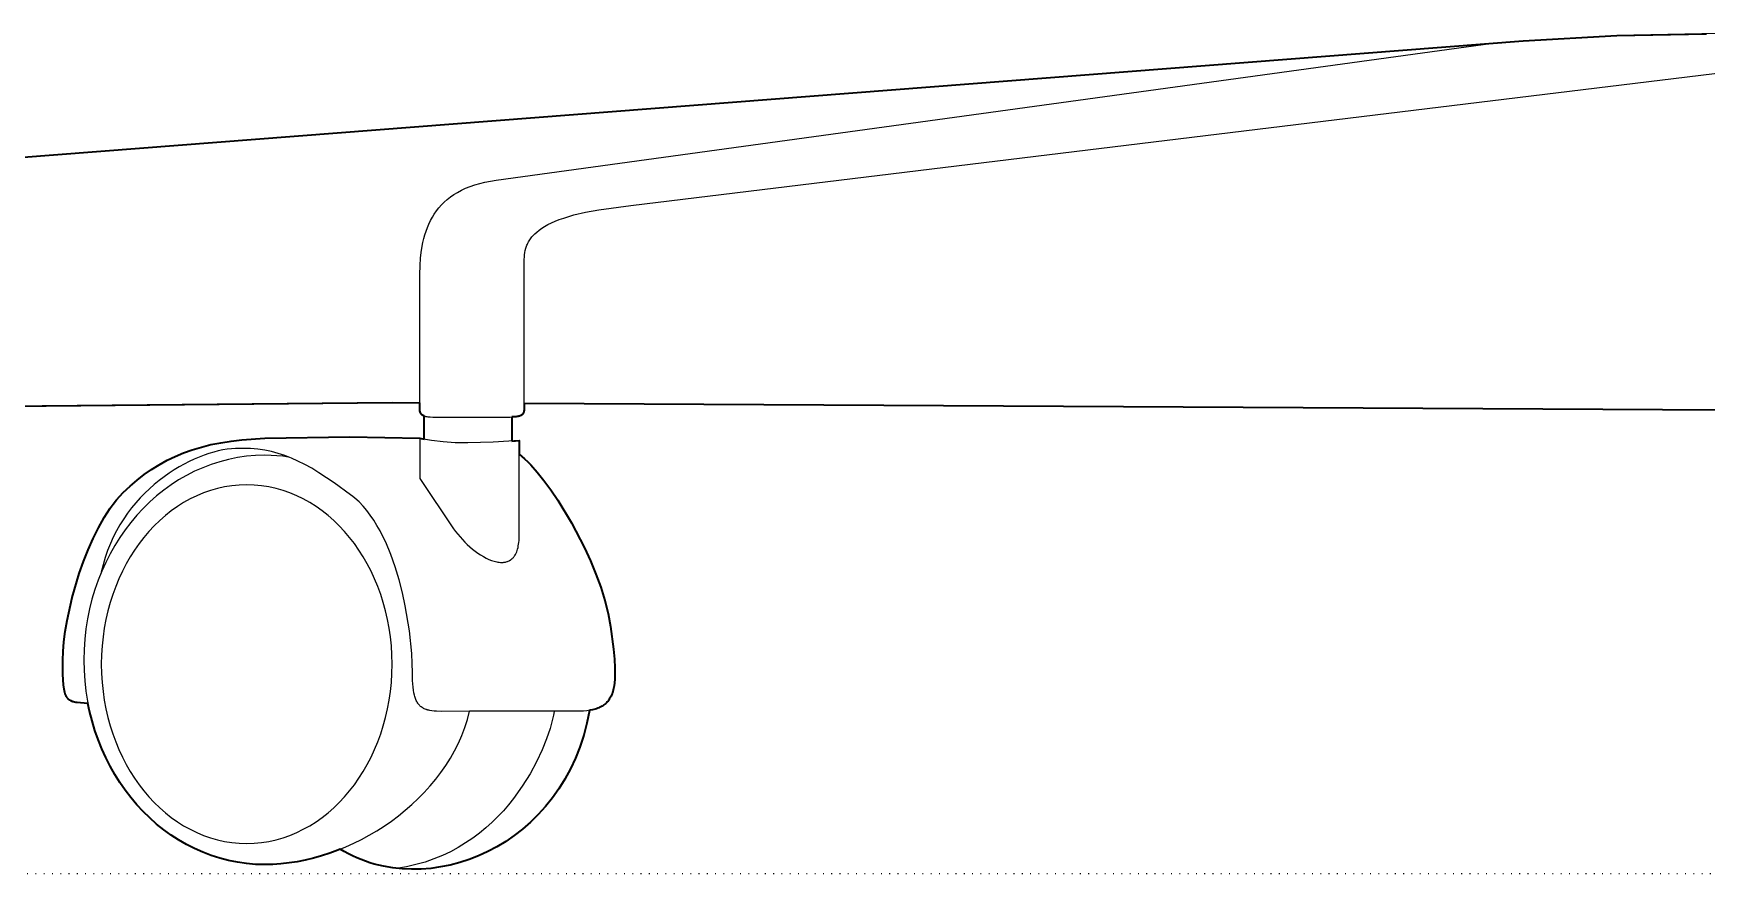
# Model space of a CAD drawing. Header units: millimetres. Extents: x 0 to 1824, y -1116 to 893.
# Drawn here: x 166.9 to 388.9, y 0 to 111.5 of the extents above; entities that cross this region are included whole.
import ezdxf

# ---------------------------------------------------------------- set-up
doc = ezdxf.new("R2010")
doc.units = ezdxf.units.MM
doc.linetypes.add('Dots', pattern=[1, 0, -1])
doc.layers.add('Blocks', color=7, linetype='Continuous')
for name, color, linetype, lineweight, true_color in [('Blocks$Inner', 7, 'Continuous', 25, 0x007f00), ('Blocks$Outline', 7, 'Continuous', 35, 0xff3f3f), ('Groud', 7, 'Dots', 25, 0x243775)]:
    doc.layers.add(name, color=color, linetype=linetype, lineweight=lineweight, true_color=true_color)

# ---------------------------------------------------------------- blocks, each defined once
blk = doc.blocks.new('Oxford Low Office Chair Front')
at = {"layer": 'Blocks$Inner'}
for p, q in [((218.79, 57.65), (218.79, 60.73)), ((230.43, 57.4), (230.43, 60.59)), ((174.16, 22.58), (173.16, 22.65))]:
    blk.add_line(p, q, dxfattribs=at)
for points in [[(390.58, 111.49), (377.05, 111.21), (364.6, 110.53), (112.54, 90.95)], [(108.84, 61.46), (214.52, 62.46), (218.21, 62.44), (218.19, 61.69), (218.19, 61.6), (218.2, 61.52), (218.21, 61.45), (218.22, 61.37), (218.22, 61.35), (218.22, 61.33), (218.22, 61.33), (218.22, 61.33), (218.22, 61.33), (218.22, 61.33), (218.22, 61.33), (218.22, 61.33), (218.23, 61.33), (218.23, 61.33), (218.23, 61.32), (218.23, 61.32), (218.23, 61.32), (218.23, 61.32), (218.23, 61.32), (218.23, 61.32), (218.23, 61.32), (218.23, 61.32), (218.23, 61.31), (218.23, 61.31), (218.23, 61.31), (218.23, 61.31), (218.23, 61.31), (218.23, 61.31), (218.23, 61.31), (218.23, 61.31), (218.23, 61.31), (218.23, 61.3), (218.23, 61.3), (218.23, 61.3), (218.23, 61.3), (218.23, 61.3), (218.23, 61.3), (218.23, 61.3), (218.24, 61.28), (218.24, 61.28), (218.24, 61.28), (218.24, 61.28), (218.24, 61.28), (218.24, 61.27), (218.24, 61.27), (218.24, 61.27), (218.24, 61.27), (218.24, 61.27), (218.24, 61.27), (218.24, 61.27), (218.24, 61.27), (218.24, 61.27), (218.24, 61.27), (218.24, 61.26), (218.24, 61.26), (218.24, 61.26), (218.24, 61.26), (218.24, 61.26), (218.24, 61.26), (218.24, 61.26), (218.24, 61.26), (218.24, 61.26), (218.24, 61.25), (218.24, 61.25), (218.24, 61.25), (218.24, 61.25), (218.24, 61.25), (218.24, 61.25), (218.25, 61.25), (218.25, 61.25), (218.25, 61.25), (218.25, 61.23), (218.25, 61.23), (218.25, 61.23), (218.25, 61.23), (218.25, 61.22), (218.25, 61.22), (218.25, 61.22), (218.25, 61.22), (218.25, 61.22), (218.25, 61.22), (218.25, 61.22), (218.25, 61.22), (218.26, 61.22), (218.26, 61.22), (218.26, 61.21), (218.26, 61.21), (218.26, 61.21), (218.26, 61.21), (218.26, 61.21), (218.26, 61.21), (218.26, 61.21), (218.26, 61.21), (218.26, 61.21), (218.26, 61.2), (218.26, 61.2), (218.26, 61.2), (218.26, 61.2), (218.26, 61.2), (218.26, 61.2), (218.26, 61.2), (218.26, 61.2), (218.26, 61.2), (218.26, 61.2), (218.26, 61.19), (218.26, 61.19), (218.26, 61.19), (218.26, 61.19), (218.26, 61.19), (218.26, 61.19), (218.27, 61.19), (218.27, 61.19), (218.27, 61.19), (218.27, 61.19), (218.27, 61.18), (218.27, 61.18), (218.27, 61.18), (218.27, 61.18), (218.27, 61.18), (218.27, 61.18), (218.27, 61.18), (218.27, 61.18), (218.27, 61.18), (218.27, 61.18), (218.27, 61.17), (218.27, 61.17), (218.27, 61.17), (218.27, 61.17), (218.27, 61.17), (218.27, 61.17), (218.27, 61.17), (218.27, 61.17), (218.27, 61.17), (218.27, 61.17), (218.28, 61.16), (218.28, 61.16), (218.28, 61.16), (218.28, 61.16), (218.28, 61.16), (218.28, 61.16), (218.28, 61.16), (218.28, 61.16), (218.28, 61.16), (218.28, 61.15), (218.28, 61.15), (218.28, 61.15), (218.28, 61.15), (218.28, 61.15), (218.28, 61.15), (218.28, 61.15), (218.28, 61.15), (218.28, 61.15), (218.28, 61.15), (218.28, 61.15), (218.28, 61.14), (218.28, 61.14), (218.28, 61.14), (218.29, 61.14), (218.29, 61.14), (218.29, 61.14), (218.29, 61.14), (218.29, 61.14), (218.29, 61.14), (218.29, 61.14), (218.29, 61.13), (218.29, 61.13), (218.29, 61.13), (218.29, 61.13), (218.29, 61.13), (218.29, 61.13), (218.29, 61.13), (218.29, 61.13), (218.29, 61.13), (218.29, 61.13), (218.29, 61.12), (218.29, 61.12), (218.29, 61.12), (218.29, 61.12), (218.3, 61.12), (218.3, 61.12), (218.3, 61.12), (218.3, 61.12), (218.3, 61.12), (218.3, 61.12), (218.3, 61.11), (218.3, 61.11), (218.3, 61.11), (218.3, 61.11), (218.3, 61.11), (218.3, 61.11), (218.3, 61.11), (218.3, 61.1), (218.3, 61.1), (218.3, 61.1), (218.3, 61.1), (218.31, 61.1), (218.31, 61.1), (218.32, 61.07), (218.33, 61.05), (218.33, 61.05), (218.33, 61.05), (218.33, 61.05), (218.33, 61.05), (218.33, 61.05), (218.34, 61.05), (218.34, 61.05), (218.34, 61.05), (218.34, 61.05), (218.34, 61.05), (218.34, 61.04), (218.34, 61.04), (218.34, 61.04), (218.34, 61.04), (218.34, 61.04), (218.34, 61.04), (218.36, 61.01), (218.38, 60.98), (218.41, 60.96), (218.43, 60.93), (218.43, 60.93), (218.44, 60.93), (218.44, 60.93), (218.44, 60.93), (218.44, 60.93), (218.44, 60.93), (218.44, 60.93), (218.44, 60.92), (218.44, 60.92), (218.44, 60.92), (218.44, 60.92), (218.44, 60.92), (218.44, 60.92), (218.45, 60.92), (218.45, 60.92), (218.45, 60.92), (218.45, 60.92), (218.45, 60.92), (218.45, 60.92), (218.45, 60.92), (218.45, 60.91), (218.45, 60.91), (218.45, 60.91), (218.45, 60.91), (218.46, 60.91), (218.46, 60.91), (218.46, 60.91), (218.46, 60.91), (218.46, 60.91), (218.46, 60.91), (218.46, 60.91), (218.46, 60.91), (218.46, 60.91), (218.46, 60.9), (218.46, 60.9), (218.46, 60.9), (218.47, 60.9), (218.47, 60.9), (218.47, 60.9), (218.47, 60.9), (218.48, 60.89), (218.49, 60.88), (218.52, 60.86), (218.52, 60.86), (218.52, 60.86), (218.52, 60.86), (218.53, 60.86), (218.53, 60.85), (218.53, 60.85), (218.53, 60.85), (218.53, 60.85), (218.53, 60.85), (218.53, 60.85), (218.53, 60.85), (218.53, 60.85), (218.54, 60.85), (218.54, 60.85), (218.54, 60.85), (218.54, 60.85), (218.56, 60.84), (218.56, 60.83), (218.57, 60.82), (218.57, 60.82), (218.58, 60.82), (218.58, 60.82), (218.58, 60.82), (218.58, 60.82), (218.58, 60.82), (218.58, 60.82), (218.58, 60.82), (218.58, 60.82), (218.58, 60.82), (218.59, 60.82), (218.59, 60.82), (218.59, 60.82), (218.59, 60.82), (218.59, 60.81), (218.59, 60.81), (218.61, 60.8), (218.61, 60.8), (218.61, 60.8), (218.61, 60.8), (218.61, 60.8), (218.62, 60.8), (218.62, 60.8), (218.62, 60.8), (218.62, 60.8), (218.62, 60.8), (218.62, 60.8), (218.62, 60.8), (218.62, 60.8), (218.63, 60.8), (218.63, 60.79), (218.63, 60.79), (218.63, 60.79), (218.67, 60.77), (218.71, 60.75), (218.76, 60.74), (218.8, 60.72), (218.91, 60.69), (218.96, 60.67), (219.02, 60.66), (219.14, 60.64), (219.28, 60.62), (219.58, 60.59), (219.94, 60.58), (230.19, 60.58), (230.55, 60.59), (230.86, 60.61), (230.99, 60.63), (231.12, 60.65), (231.24, 60.67), (231.34, 60.7), (231.37, 60.7), (231.37, 60.7), (231.37, 60.7), (231.37, 60.7), (231.37, 60.7), (231.37, 60.7), (231.38, 60.7), (231.38, 60.71), (231.38, 60.71), (231.38, 60.71), (231.38, 60.71), (231.38, 60.71), (231.39, 60.71), (231.39, 60.71), (231.39, 60.71), (231.39, 60.71), (231.39, 60.71), (231.39, 60.71), (231.39, 60.71), (231.4, 60.71), (231.4, 60.71), (231.4, 60.71), (231.4, 60.71), (231.4, 60.71), (231.4, 60.71), (231.4, 60.71), (231.41, 60.71), (231.41, 60.71), (231.41, 60.72), (231.41, 60.72), (231.41, 60.72), (231.41, 60.72), (231.42, 60.72), (231.42, 60.72), (231.42, 60.72), (231.42, 60.72), (231.42, 60.72), (231.42, 60.72), (231.42, 60.72), (231.43, 60.72), (231.43, 60.72), (231.43, 60.72), (231.43, 60.72), (231.43, 60.72), (231.43, 60.72), (231.43, 60.72), (231.44, 60.72), (231.44, 60.72), (231.44, 60.72), (231.46, 60.73), (231.46, 60.73), (231.46, 60.73), (231.47, 60.73), (231.47, 60.73), (231.47, 60.73), (231.47, 60.74), (231.47, 60.74), (231.47, 60.74), (231.47, 60.74), (231.47, 60.74), (231.48, 60.74), (231.48, 60.74), (231.48, 60.74), (231.48, 60.74), (231.48, 60.74), (231.48, 60.74), (231.53, 60.76), (231.57, 60.78), (231.6, 60.79), (231.64, 60.81), (231.64, 60.81), (231.64, 60.81), (231.64, 60.82), (231.65, 60.82), (231.65, 60.82), (231.65, 60.82), (231.65, 60.82), (231.65, 60.82), (231.65, 60.82), (231.65, 60.82), (231.65, 60.82), (231.65, 60.82), (231.66, 60.82), (231.68, 60.83), (231.68, 60.83), (231.68, 60.84), (231.68, 60.84), (231.68, 60.84), (231.68, 60.84), (231.68, 60.84), (231.68, 60.84), (231.68, 60.84), (231.69, 60.84), (231.69, 60.84), (231.69, 60.84), (231.69, 60.84), (231.69, 60.84), (231.69, 60.84), (231.69, 60.84), (231.69, 60.84), (231.71, 60.86), (231.74, 60.88), (231.75, 60.89), (231.75, 60.89), (231.75, 60.89), (231.76, 60.89), (231.76, 60.89), (231.76, 60.89), (231.76, 60.89), (231.76, 60.89), (231.76, 60.9), (231.76, 60.9), (231.76, 60.9), (231.76, 60.9), (231.77, 60.9), (231.77, 60.9), (231.77, 60.9), (231.77, 60.9), (231.77, 60.9), (231.77, 60.9), (231.77, 60.9), (231.77, 60.9), (231.77, 60.9), (231.77, 60.91), (231.77, 60.91), (231.77, 60.91), (231.78, 60.91), (231.78, 60.91), (231.78, 60.91), (231.78, 60.91), (231.78, 60.91), (231.78, 60.91), (231.78, 60.91), (231.79, 60.92), (231.82, 60.95), (231.84, 60.98), (231.84, 60.98), (231.84, 60.98), (231.84, 60.98), (231.85, 60.98), (231.85, 60.98), (231.85, 60.98), (231.85, 60.98), (231.85, 60.98), (231.85, 60.98), (231.85, 60.98), (231.85, 60.98), (231.85, 60.98), (231.85, 60.99), (231.85, 60.99), (231.85, 60.99), (231.85, 60.99), (231.85, 60.99), (231.86, 60.99), (231.86, 60.99), (231.86, 60.99), (231.86, 60.99), (231.86, 61), (231.88, 61.01), (231.88, 61.03), (231.9, 61.06), (231.92, 61.09), (231.93, 61.1), (231.94, 61.12), (231.95, 61.15), (231.96, 61.18), (231.98, 61.21), (231.99, 61.25), (232, 61.28), (232, 61.28), (232, 61.28), (232, 61.28), (232, 61.28), (232, 61.29), (232, 61.29), (232, 61.29), (232, 61.29), (232, 61.29), (232, 61.29), (232, 61.29), (232, 61.29), (232, 61.29), (232, 61.3), (232, 61.3), (232, 61.3), (232, 61.3), (232, 61.3), (232, 61.3), (232, 61.3), (232, 61.3), (232, 61.3), (232, 61.31), (232, 61.31), (232, 61.31), (232.01, 61.31), (232.01, 61.31), (232.01, 61.31), (232.01, 61.31), (232.01, 61.31), (232.01, 61.31), (232.01, 61.32), (232.01, 61.35), (232.02, 61.39), (232.02, 61.39), (232.02, 61.39), (232.02, 61.39), (232.02, 61.39), (232.02, 61.4), (232.02, 61.4), (232.02, 61.4), (232.02, 61.4), (232.02, 61.4), (232.02, 61.4), (232.02, 61.4), (232.02, 61.4), (232.02, 61.41), (232.02, 61.41), (232.02, 61.41), (232.02, 61.41), (232.02, 61.41), (232.03, 61.41), (232.03, 61.41), (232.03, 61.41), (232.03, 61.41), (232.03, 61.42), (232.03, 61.42), (232.03, 61.42), (232.03, 61.42), (232.03, 61.42), (232.03, 61.42), (232.03, 61.42), (232.03, 61.43), (232.03, 61.43), (232.04, 61.51), (232.04, 61.51), (232.04, 61.51), (232.04, 61.51), (232.04, 61.51), (232.04, 61.51), (232.04, 61.51), (232.04, 61.52), (232.04, 61.52), (232.04, 61.52), (232.04, 61.52), (232.04, 61.52), (232.04, 61.52), (232.04, 61.52), (232.04, 61.53), (232.04, 61.55), (232.04, 61.55), (232.04, 61.55), (232.04, 61.55), (232.04, 61.55), (232.04, 61.55), (232.04, 61.55), (232.04, 61.55), (232.04, 61.56), (232.04, 61.56), (232.04, 61.56), (232.04, 61.56), (232.04, 61.56), (232.04, 61.56), (232.04, 61.56), (232.04, 61.57), (232.04, 61.57), (232.04, 61.59), (232.05, 62.37), (399.01, 61.46)], [(218.21, 62.44), (218.21, 79.56), (218.23, 80.63), (218.3, 81.7), (218.43, 82.75), (218.61, 83.77), (218.73, 84.28), (218.87, 84.77), (219.02, 85.26), (219.2, 85.73), (219.4, 86.2), (219.62, 86.65), (219.86, 87.09), (220.12, 87.52), (220.41, 87.94), (220.73, 88.34), (221.07, 88.73), (221.44, 89.1), (221.84, 89.45), (222.26, 89.79), (222.72, 90.1), (223.21, 90.4), (223.72, 90.68), (224.28, 90.94), (224.86, 91.17), (225.48, 91.39), (226.14, 91.58), (226.83, 91.75), (227.56, 91.89), (228.32, 92.01), (360.58, 110.21)], [(232.05, 62.37), (232.05, 81.23), (232.05, 81.52), (232.07, 81.82), (232.09, 82.11), (232.13, 82.4), (232.19, 82.69), (232.27, 82.98), (232.31, 83.12), (232.36, 83.26), (232.42, 83.4), (232.48, 83.54), (232.54, 83.68), (232.62, 83.82), (232.69, 83.95), (232.78, 84.09), (232.87, 84.23), (232.97, 84.36), (233.07, 84.49), (233.19, 84.63), (233.31, 84.76), (233.44, 84.89), (233.71, 85.14), (234.03, 85.4), (234.38, 85.64), (234.76, 85.88), (235.19, 86.12), (235.65, 86.35), (236.16, 86.57), (236.71, 86.79), (237.31, 87), (238.65, 87.4), (240.2, 87.76), (241.96, 88.1), (246.21, 88.66), (401.99, 107.62)], [(173.16, 22.65), (172.75, 22.69), (172.56, 22.72), (172.39, 22.75), (172.22, 22.79), (172.18, 22.8), (172.14, 22.81), (172.11, 22.83), (172.07, 22.84), (172.03, 22.85), (172.03, 22.86), (172.03, 22.86), (172.03, 22.86), (172.02, 22.86), (172.02, 22.86), (172.02, 22.86), (172.02, 22.86), (172.02, 22.86), (172.01, 22.86), (172.01, 22.86), (172.01, 22.86), (172.01, 22.87), (172, 22.87), (172, 22.87), (172, 22.87), (172, 22.87), (171.93, 22.9), (171.93, 22.9), (171.92, 22.9), (171.92, 22.9), (171.92, 22.9), (171.92, 22.9), (171.92, 22.91), (171.91, 22.91), (171.91, 22.91), (171.91, 22.91), (171.91, 22.91), (171.91, 22.91), (171.9, 22.91), (171.9, 22.91), (171.9, 22.91), (171.9, 22.91), (171.89, 22.92), (171.86, 22.93), (171.83, 22.95), (171.8, 22.97), (171.77, 22.99), (171.76, 22.99), (171.76, 22.99), (171.76, 22.99), (171.76, 22.99), (171.76, 22.99), (171.76, 22.99), (171.75, 23), (171.75, 23), (171.75, 23), (171.75, 23), (171.75, 23), (171.74, 23), (171.74, 23), (171.74, 23), (171.74, 23.01), (171.74, 23.01), (171.73, 23.01), (171.73, 23.01), (171.73, 23.01), (171.73, 23.01), (171.72, 23.02), (171.72, 23.02), (171.72, 23.02), (171.72, 23.02), (171.71, 23.02), (171.71, 23.02), (171.71, 23.03), (171.71, 23.03), (171.71, 23.03), (171.68, 23.05), (171.65, 23.07), (171.62, 23.09), (171.62, 23.1), (171.62, 23.1), (171.62, 23.1), (171.62, 23.1), (171.61, 23.1), (171.61, 23.1), (171.61, 23.1), (171.61, 23.11), (171.61, 23.11), (171.6, 23.11), (171.6, 23.11), (171.6, 23.11), (171.6, 23.11), (171.6, 23.11), (171.6, 23.12), (171.59, 23.12), (171.59, 23.12), (171.59, 23.12), (171.59, 23.12), (171.59, 23.12), (171.59, 23.13), (171.58, 23.13), (171.58, 23.13), (171.58, 23.13), (171.58, 23.13), (171.58, 23.13), (171.58, 23.13), (171.57, 23.14), (171.57, 23.14), (171.57, 23.14), (171.57, 23.14), (171.57, 23.14), (171.56, 23.15), (171.56, 23.15), (171.56, 23.15), (171.56, 23.15), (171.56, 23.16), (171.55, 23.16), (171.55, 23.16), (171.55, 23.16), (171.55, 23.16), (171.55, 23.16), (171.55, 23.17), (171.54, 23.17), (171.54, 23.17), (171.54, 23.17), (171.54, 23.17), (171.54, 23.17), (171.54, 23.17), (171.53, 23.18), (171.53, 23.18), (171.53, 23.18), (171.53, 23.18), (171.53, 23.18), (171.53, 23.18), (171.52, 23.19), (171.52, 23.19), (171.52, 23.19), (171.52, 23.19), (171.52, 23.19), (171.52, 23.19), (171.49, 23.22), (171.47, 23.25), (171.44, 23.28), (171.42, 23.31), (171.4, 23.34), (171.38, 23.37), (171.35, 23.41), (171.33, 23.44), (171.31, 23.48), (171.31, 23.48), (171.31, 23.49), (171.31, 23.49), (171.3, 23.49), (171.3, 23.49), (171.3, 23.5), (171.3, 23.5), (171.3, 23.5), (171.3, 23.5), (171.3, 23.51), (171.3, 23.51), (171.29, 23.51), (171.29, 23.51), (171.25, 23.59), (171.22, 23.67), (171.15, 23.84), (171.09, 24.04), (171.04, 24.25), (171, 24.49), (170.92, 25.04), (170.87, 25.69), (170.84, 26.45), (170.82, 28.34), (170.86, 29.49), (170.96, 30.76), (171.14, 32.13), (171.39, 33.58), (172.08, 36.65), (173.01, 39.83), (173.56, 41.41), (174.17, 42.96), (174.83, 44.46), (175.54, 45.89), (176.29, 47.23), (177.1, 48.47), (177.51, 49.04), (177.94, 49.58), (178.38, 50.09), (178.83, 50.55), (179.75, 51.41), (180.68, 52.21), (181.63, 52.95), (182.61, 53.64), (183.62, 54.26), (184.66, 54.84), (185.73, 55.36), (186.84, 55.82), (188, 56.24), (189.21, 56.6), (190.46, 56.92), (191.78, 57.18), (193.15, 57.4), (194.58, 57.57), (197.65, 57.77), (208.9, 57.95), (218.21, 57.77)], [(200.79, 55.28), (200.02, 55.38), (199.24, 55.45), (198.45, 55.5), (197.65, 55.51), (196.41, 55.48), (195.19, 55.37), (193.99, 55.2), (192.81, 54.96), (191.64, 54.66), (190.5, 54.29), (189.39, 53.86), (188.3, 53.38), (187.23, 52.83), (186.19, 52.23), (185.19, 51.58), (184.21, 50.87), (183.27, 50.12), (182.36, 49.31), (181.49, 48.45), (180.65, 47.56), (179.86, 46.61), (179.1, 45.63), (178.39, 44.6), (177.72, 43.53), (177.09, 42.43), (176.52, 41.29), (175.98, 40.12), (175.5, 38.92), (175.07, 37.69), (174.69, 36.42), (174.37, 35.13), (174.1, 33.82), (173.89, 32.48), (173.74, 31.12), (173.65, 29.74), (173.61, 28.34), (173.65, 26.95), (173.74, 25.57), (173.89, 24.21), (174.1, 22.87), (174.37, 21.56), (174.7, 20.27), (175.07, 19), (175.5, 17.77), (175.98, 16.57), (176.52, 15.4), (177.09, 14.26), (177.72, 13.16), (178.39, 12.09), (179.1, 11.06), (179.86, 10.08), (180.65, 9.13), (181.49, 8.24), (182.36, 7.38), (183.27, 6.57), (184.21, 5.82), (185.19, 5.11), (186.19, 4.46), (187.23, 3.86), (188.3, 3.31), (189.39, 2.83), (190.5, 2.4), (191.64, 2.03), (192.81, 1.73), (193.99, 1.49), (195.19, 1.32), (196.41, 1.21), (197.65, 1.18), (198.71, 1.2), (199.77, 1.28), (200.84, 1.4), (201.92, 1.57), (203, 1.79), (204.08, 2.05), (205.16, 2.36), (206.24, 2.71), (207.31, 3.11), (208.37, 3.54), (209.42, 4.02), (210.45, 4.53), (211.47, 5.09), (212.48, 5.68), (213.46, 6.3), (214.42, 6.97), (215.35, 7.66), (216.26, 8.39), (217.14, 9.16), (217.98, 9.95), (218.79, 10.77), (219.57, 11.63), (220.31, 12.51), (221, 13.41), (221.65, 14.35), (222.26, 15.31), (222.81, 16.29), (223.32, 17.3), (223.77, 18.33), (224.17, 19.38), (224.51, 20.45), (224.79, 21.54)], [(231.38, 55.64), (231.74, 55.35), (232.11, 55.02), (232.51, 54.65), (232.92, 54.23), (233.77, 53.27), (234.66, 52.16), (235.58, 50.92), (236.51, 49.55), (238.34, 46.53), (240.07, 43.22), (240.85, 41.5), (241.57, 39.75), (242.21, 37.99), (242.75, 36.23), (243.18, 34.5), (243.49, 32.8), (243.89, 29.76), (244.01, 28.46), (244.08, 27.29), (244.08, 26.25), (244.06, 25.78), (244.02, 25.33), (243.97, 24.92), (243.9, 24.54), (243.86, 24.35), (243.81, 24.18), (243.76, 24.01), (243.7, 23.85), (243.64, 23.69), (243.57, 23.54), (243.5, 23.4), (243.43, 23.26), (243.34, 23.13), (243.26, 23.01), (243.17, 22.89), (243.07, 22.77), (242.97, 22.67), (242.86, 22.57), (242.75, 22.47), (242.63, 22.38), (242.51, 22.29), (242.38, 22.21), (242.24, 22.14), (242.1, 22.07), (241.96, 22), (241.8, 21.94), (241.64, 21.88), (241.48, 21.83), (241.31, 21.78), (241.13, 21.74), (240.76, 21.67), (240.37, 21.61), (239.94, 21.57), (239.02, 21.53), (224.79, 21.53), (221.12, 21.5), (220.42, 21.53), (220.1, 21.55), (219.8, 21.59), (219.52, 21.64), (219.39, 21.67), (219.26, 21.7), (219.2, 21.72), (219.2, 21.72), (219.19, 21.72), (219.19, 21.72), (219.18, 21.72), (219.18, 21.73), (219.18, 21.73), (219.17, 21.73), (219.17, 21.73), (219.17, 21.73), (219.16, 21.73), (219.16, 21.73), (219.15, 21.73), (219.15, 21.73), (219.15, 21.74), (219.14, 21.74), (219.14, 21.74), (219.08, 21.76), (219.02, 21.78), (218.9, 21.82), (218.79, 21.87), (218.69, 21.92), (218.67, 21.93), (218.67, 21.93), (218.66, 21.94), (218.66, 21.94), (218.65, 21.94), (218.65, 21.94), (218.65, 21.95), (218.64, 21.95), (218.64, 21.95), (218.64, 21.95), (218.64, 21.95), (218.58, 21.98), (218.49, 22.04), (218.39, 22.11), (218.3, 22.18), (218.22, 22.26), (218.14, 22.34), (218.12, 22.37), (218.11, 22.38), (218.1, 22.38), (218.1, 22.38), (218.1, 22.38), (218.1, 22.39), (218.06, 22.43), (217.99, 22.53), (217.95, 22.58), (217.92, 22.63), (217.85, 22.73), (217.79, 22.84), (217.73, 22.96), (217.67, 23.09), (217.62, 23.22), (217.57, 23.36), (217.53, 23.51), (217.48, 23.66), (217.41, 23.99), (217.35, 24.35), (217.3, 24.74), (217.24, 25.63), (217.22, 26.67), (217.19, 27.87), (217.12, 29.2), (216.81, 32.22), (216.26, 35.54), (215.89, 37.26), (215.45, 38.98), (214.93, 40.69), (214.34, 42.35), (213.67, 43.96), (213.31, 44.73), (212.92, 45.48), (212.51, 46.21), (212.08, 46.9), (211.63, 47.56), (211.15, 48.19), (210.66, 48.77), (210.13, 49.32), (209.59, 49.82), (209.31, 50.06), (209.02, 50.28), (206.81, 51.87), (204.8, 53.2), (203.85, 53.78), (202.93, 54.29), (202.03, 54.74), (201.15, 55.14), (200.27, 55.48), (199.39, 55.76), (198.51, 56), (197.61, 56.18), (196.69, 56.31), (195.75, 56.39), (194.76, 56.42), (193.74, 56.41), (193.2, 56.38), (192.64, 56.31), (192.06, 56.22), (191.46, 56.09), (190.85, 55.93), (190.22, 55.75), (189.57, 55.53), (188.92, 55.28), (188.26, 54.99), (187.6, 54.68), (186.25, 53.96), (185.59, 53.56), (184.92, 53.12), (184.26, 52.66), (183.6, 52.16), (182.96, 51.63), (182.33, 51.07), (181.71, 50.48), (181.1, 49.86), (180.52, 49.2), (179.96, 48.52), (179.42, 47.81), (178.9, 47.06), (178.41, 46.29), (177.95, 45.48), (177.52, 44.64), (177.13, 43.78), (176.77, 42.88), (176.45, 41.95), (176.17, 40.99), (175.93, 40)], [(207.64, 3.25), (208.17, 2.93), (208.72, 2.63), (209.27, 2.35), (209.83, 2.09), (210.4, 1.85), (210.98, 1.63), (211.57, 1.44), (212.16, 1.26), (212.77, 1.1), (213.37, 0.96), (214.6, 0.75), (215.85, 0.62), (217.11, 0.56), (218.39, 0.59), (219.67, 0.69), (220.95, 0.87), (222.22, 1.12), (223.49, 1.46), (224.75, 1.87), (226, 2.35), (227.22, 2.91), (228.42, 3.55), (229.59, 4.26), (230.73, 5.04), (231.84, 5.89), (232.9, 6.82), (233.92, 7.82), (234.89, 8.89), (235.8, 10.04), (236.66, 11.25), (237.46, 12.53), (238.19, 13.88), (238.85, 15.3), (239.44, 16.79), (239.95, 18.35), (240.38, 19.97), (240.72, 21.66)], [(236.01, 21.51), (235.93, 21.01), (235.81, 20.47), (235.48, 19.25), (235.03, 17.89), (234.44, 16.41), (233.7, 14.84), (232.83, 13.22), (231.8, 11.58), (230.63, 9.94), (229.98, 9.14), (229.29, 8.34), (228.56, 7.56), (227.79, 6.81), (226.98, 6.07), (226.12, 5.37), (225.22, 4.7), (224.28, 4.06), (223.29, 3.46), (222.26, 2.9), (221.19, 2.39), (220.06, 1.94), (218.89, 1.53), (217.68, 1.19), (216.41, 0.9), (215.1, 0.69)]]:
    blk.add_lwpolyline(points, dxfattribs=at)
for points in [[(218.21, 57.77), (218.21, 52.44), (222.68, 45.75), (222.95, 45.38), (223.23, 45.02), (223.53, 44.67), (223.84, 44.32), (224.17, 43.98), (224.5, 43.66), (224.84, 43.35), (225.19, 43.05), (225.55, 42.78), (225.91, 42.52), (226.27, 42.28), (226.64, 42.06), (227, 41.87), (227.36, 41.7), (227.71, 41.56), (228.06, 41.45), (228.23, 41.4), (228.4, 41.36), (228.56, 41.33), (228.72, 41.31), (228.89, 41.3), (229.04, 41.29), (229.2, 41.3), (229.27, 41.3), (229.35, 41.31), (229.5, 41.33), (229.57, 41.34), (229.64, 41.36), (229.78, 41.4), (229.85, 41.42), (229.91, 41.45), (230.04, 41.51), (230.11, 41.54), (230.11, 41.55), (230.12, 41.55), (230.12, 41.55), (230.13, 41.55), (230.13, 41.55), (230.13, 41.56), (230.14, 41.56), (230.17, 41.58), (230.23, 41.61), (230.29, 41.66), (230.4, 41.75), (230.46, 41.79), (230.51, 41.85), (230.57, 41.9), (230.62, 41.96), (230.67, 42.02), (230.72, 42.08), (230.77, 42.15), (230.81, 42.21), (230.9, 42.36), (230.94, 42.43), (230.98, 42.51), (231.05, 42.68), (231.12, 42.86), (231.18, 43.06), (231.23, 43.26), (231.27, 43.48), (231.31, 43.71), (231.34, 43.95), (231.36, 44.21), (231.38, 44.76), (231.38, 55.64), (231.38, 57.46), (227.94, 57.25), (224.56, 57.15), (222.91, 57.18), (221.3, 57.29), (219.73, 57.48), (218.96, 57.61)], [(175.93, 27.79), (175.96, 26.56), (176.03, 25.35), (176.16, 24.16), (176.33, 22.99), (176.54, 21.84), (176.8, 20.71), (177.1, 19.61), (177.45, 18.53), (177.84, 17.47), (178.26, 16.45), (178.73, 15.45), (179.23, 14.49), (179.77, 13.55), (180.34, 12.65), (180.95, 11.79), (181.59, 10.96), (182.26, 10.18), (182.96, 9.43), (183.68, 8.72), (184.44, 8.06), (185.22, 7.44), (186.03, 6.87), (186.86, 6.34), (187.72, 5.87), (188.59, 5.44), (189.49, 5.07), (190.41, 4.75), (191.34, 4.48), (192.29, 4.27), (193.26, 4.12), (194.24, 4.03), (195.23, 4), (196.22, 4.03), (197.2, 4.12), (198.17, 4.27), (199.12, 4.48), (200.05, 4.75), (200.97, 5.07), (201.86, 5.44), (202.74, 5.87), (203.59, 6.34), (204.43, 6.87), (205.24, 7.44), (206.02, 8.06), (206.77, 8.72), (207.5, 9.43), (208.2, 10.18), (208.87, 10.96), (209.51, 11.79), (210.12, 12.65), (210.69, 13.55), (211.23, 14.49), (211.73, 15.45), (212.2, 16.45), (212.62, 17.47), (213.01, 18.53), (213.35, 19.61), (213.66, 20.71), (213.92, 21.84), (214.13, 22.99), (214.3, 24.16), (214.43, 25.35), (214.5, 26.56), (214.52, 27.79), (214.5, 29.01), (214.43, 30.22), (214.3, 31.41), (214.13, 32.58), (213.92, 33.73), (213.66, 34.86), (213.35, 35.97), (213.01, 37.05), (212.62, 38.1), (212.2, 39.13), (211.73, 40.12), (211.23, 41.09), (210.69, 42.02), (210.12, 42.92), (209.51, 43.78), (208.87, 44.61), (208.2, 45.4), (207.5, 46.14), (206.77, 46.85), (206.02, 47.51), (205.23, 48.13), (204.43, 48.71), (203.59, 49.23), (202.74, 49.71), (201.86, 50.13), (200.97, 50.51), (200.05, 50.83), (199.12, 51.09), (198.17, 51.3), (197.2, 51.45), (196.22, 51.55), (195.23, 51.58), (194.24, 51.55), (193.26, 51.45), (192.29, 51.3), (191.34, 51.09), (190.41, 50.83), (189.49, 50.51), (188.59, 50.13), (187.72, 49.71), (186.86, 49.23), (186.03, 48.71), (185.22, 48.13), (184.44, 47.51), (183.68, 46.85), (182.96, 46.14), (182.26, 45.4), (181.59, 44.61), (180.95, 43.78), (180.34, 42.92), (179.77, 42.02), (179.23, 41.09), (178.73, 40.12), (178.26, 39.13), (177.84, 38.1), (177.45, 37.05), (177.1, 35.97), (176.8, 34.86), (176.54, 33.73), (176.33, 32.58), (176.16, 31.41), (176.03, 30.22), (175.96, 29.01)]]:
    blk.add_lwpolyline(points, close=True, dxfattribs=at)
at = {"layer": 'Blocks$Outline'}
for points in [[(112.54, 90.95), (364.6, 110.53), (377.05, 111.21), (388.94, 111.46)], [(218.79, 60.72), (218.76, 60.74), (218.71, 60.75), (218.67, 60.77), (218.63, 60.79), (218.63, 60.79), (218.63, 60.79), (218.63, 60.8), (218.62, 60.8), (218.62, 60.8), (218.62, 60.8), (218.62, 60.8), (218.62, 60.8), (218.62, 60.8), (218.62, 60.8), (218.62, 60.8), (218.61, 60.8), (218.61, 60.8), (218.61, 60.8), (218.61, 60.8), (218.61, 60.8), (218.59, 60.81), (218.59, 60.81), (218.59, 60.82), (218.59, 60.82), (218.59, 60.82), (218.59, 60.82), (218.58, 60.82), (218.58, 60.82), (218.58, 60.82), (218.58, 60.82), (218.58, 60.82), (218.58, 60.82), (218.58, 60.82), (218.58, 60.82), (218.58, 60.82), (218.57, 60.82), (218.57, 60.82), (218.56, 60.83), (218.56, 60.84), (218.54, 60.85), (218.54, 60.85), (218.54, 60.85), (218.54, 60.85), (218.53, 60.85), (218.53, 60.85), (218.53, 60.85), (218.53, 60.85), (218.53, 60.85), (218.53, 60.85), (218.53, 60.85), (218.53, 60.85), (218.53, 60.86), (218.52, 60.86), (218.52, 60.86), (218.52, 60.86), (218.52, 60.86), (218.49, 60.88), (218.48, 60.89), (218.47, 60.9), (218.47, 60.9), (218.47, 60.9), (218.47, 60.9), (218.46, 60.9), (218.46, 60.9), (218.46, 60.9), (218.46, 60.91), (218.46, 60.91), (218.46, 60.91), (218.46, 60.91), (218.46, 60.91), (218.46, 60.91), (218.46, 60.91), (218.46, 60.91), (218.46, 60.91), (218.45, 60.91), (218.45, 60.91), (218.45, 60.91), (218.45, 60.91), (218.45, 60.92), (218.45, 60.92), (218.45, 60.92), (218.45, 60.92), (218.45, 60.92), (218.45, 60.92), (218.45, 60.92), (218.44, 60.92), (218.44, 60.92), (218.44, 60.92), (218.44, 60.92), (218.44, 60.92), (218.44, 60.92), (218.44, 60.93), (218.44, 60.93), (218.44, 60.93), (218.44, 60.93), (218.44, 60.93), (218.44, 60.93), (218.43, 60.93), (218.43, 60.93), (218.41, 60.96), (218.38, 60.98), (218.36, 61.01), (218.34, 61.04), (218.34, 61.04), (218.34, 61.04), (218.34, 61.04), (218.34, 61.04), (218.34, 61.04), (218.34, 61.05), (218.34, 61.05), (218.34, 61.05), (218.34, 61.05), (218.34, 61.05), (218.33, 61.05), (218.33, 61.05), (218.33, 61.05), (218.33, 61.05), (218.33, 61.05), (218.33, 61.05), (218.32, 61.07), (218.31, 61.1), (218.31, 61.1), (218.3, 61.1), (218.3, 61.1), (218.3, 61.1), (218.3, 61.1), (218.3, 61.11), (218.3, 61.11), (218.3, 61.11), (218.3, 61.11), (218.3, 61.11), (218.3, 61.11), (218.3, 61.11), (218.3, 61.12), (218.3, 61.12), (218.3, 61.12), (218.3, 61.12), (218.3, 61.12), (218.3, 61.12), (218.29, 61.12), (218.29, 61.12), (218.29, 61.12), (218.29, 61.12), (218.29, 61.13), (218.29, 61.13), (218.29, 61.13), (218.29, 61.13), (218.29, 61.13), (218.29, 61.13), (218.29, 61.13), (218.29, 61.13), (218.29, 61.13), (218.29, 61.13), (218.29, 61.14), (218.29, 61.14), (218.29, 61.14), (218.29, 61.14), (218.29, 61.14), (218.29, 61.14), (218.29, 61.14), (218.28, 61.14), (218.28, 61.14), (218.28, 61.14), (218.28, 61.15), (218.28, 61.15), (218.28, 61.15), (218.28, 61.15), (218.28, 61.15), (218.28, 61.15), (218.28, 61.15), (218.28, 61.15), (218.28, 61.15), (218.28, 61.15), (218.28, 61.15), (218.28, 61.16), (218.28, 61.16), (218.28, 61.16), (218.28, 61.16), (218.28, 61.16), (218.28, 61.16), (218.28, 61.16), (218.28, 61.16), (218.28, 61.16), (218.27, 61.17), (218.27, 61.17), (218.27, 61.17), (218.27, 61.17), (218.27, 61.17), (218.27, 61.17), (218.27, 61.17), (218.27, 61.17), (218.27, 61.17), (218.27, 61.17), (218.27, 61.18), (218.27, 61.18), (218.27, 61.18), (218.27, 61.18), (218.27, 61.18), (218.27, 61.18), (218.27, 61.18), (218.27, 61.18), (218.27, 61.18), (218.27, 61.18), (218.27, 61.19), (218.27, 61.19), (218.27, 61.19), (218.27, 61.19), (218.26, 61.19), (218.26, 61.19), (218.26, 61.19), (218.26, 61.19), (218.26, 61.19), (218.26, 61.19), (218.26, 61.2), (218.26, 61.2), (218.26, 61.2), (218.26, 61.2), (218.26, 61.2), (218.26, 61.2), (218.26, 61.2), (218.26, 61.2), (218.26, 61.2), (218.26, 61.2), (218.26, 61.21), (218.26, 61.21), (218.26, 61.21), (218.26, 61.21), (218.26, 61.21), (218.26, 61.21), (218.26, 61.21), (218.26, 61.21), (218.26, 61.21), (218.26, 61.22), (218.26, 61.22), (218.25, 61.22), (218.25, 61.22), (218.25, 61.22), (218.25, 61.22), (218.25, 61.22), (218.25, 61.22), (218.25, 61.22), (218.25, 61.22), (218.25, 61.23), (218.25, 61.23), (218.25, 61.23), (218.25, 61.23), (218.25, 61.25), (218.25, 61.25), (218.25, 61.25), (218.24, 61.25), (218.24, 61.25), (218.24, 61.25), (218.24, 61.25), (218.24, 61.25), (218.24, 61.25), (218.24, 61.26), (218.24, 61.26), (218.24, 61.26), (218.24, 61.26), (218.24, 61.26), (218.24, 61.26), (218.24, 61.26), (218.24, 61.26), (218.24, 61.26), (218.24, 61.27), (218.24, 61.27), (218.24, 61.27), (218.24, 61.27), (218.24, 61.27), (218.24, 61.27), (218.24, 61.27), (218.24, 61.27), (218.24, 61.27), (218.24, 61.27), (218.24, 61.28), (218.24, 61.28), (218.24, 61.28), (218.24, 61.28), (218.24, 61.28), (218.23, 61.3), (218.23, 61.3), (218.23, 61.3), (218.23, 61.3), (218.23, 61.3), (218.23, 61.3), (218.23, 61.3), (218.23, 61.31), (218.23, 61.31), (218.23, 61.31), (218.23, 61.31), (218.23, 61.31), (218.23, 61.31), (218.23, 61.31), (218.23, 61.31), (218.23, 61.31), (218.23, 61.32), (218.23, 61.32), (218.23, 61.32), (218.23, 61.32), (218.23, 61.32), (218.23, 61.32), (218.23, 61.32), (218.23, 61.32), (218.23, 61.33), (218.23, 61.33), (218.22, 61.33), (218.22, 61.33), (218.22, 61.33), (218.22, 61.33), (218.22, 61.33), (218.22, 61.33), (218.22, 61.33), (218.22, 61.35), (218.22, 61.37), (218.21, 61.45), (218.2, 61.52), (218.19, 61.6), (218.19, 61.69), (218.21, 62.44), (214.52, 62.46), (117.01, 61.54)], [(232.05, 62.37), (232.04, 61.59), (232.04, 61.57), (232.04, 61.57), (232.04, 61.56), (232.04, 61.56), (232.04, 61.56), (232.04, 61.56), (232.04, 61.56), (232.04, 61.56), (232.04, 61.56), (232.04, 61.55), (232.04, 61.55), (232.04, 61.55), (232.04, 61.55), (232.04, 61.55), (232.04, 61.55), (232.04, 61.55), (232.04, 61.55), (232.04, 61.53), (232.04, 61.52), (232.04, 61.52), (232.04, 61.52), (232.04, 61.52), (232.04, 61.52), (232.04, 61.52), (232.04, 61.52), (232.04, 61.51), (232.04, 61.51), (232.04, 61.51), (232.04, 61.51), (232.04, 61.51), (232.04, 61.51), (232.04, 61.51), (232.03, 61.43), (232.03, 61.43), (232.03, 61.42), (232.03, 61.42), (232.03, 61.42), (232.03, 61.42), (232.03, 61.42), (232.03, 61.42), (232.03, 61.42), (232.03, 61.41), (232.03, 61.41), (232.03, 61.41), (232.03, 61.41), (232.02, 61.41), (232.02, 61.41), (232.02, 61.41), (232.02, 61.41), (232.02, 61.41), (232.02, 61.4), (232.02, 61.4), (232.02, 61.4), (232.02, 61.4), (232.02, 61.4), (232.02, 61.4), (232.02, 61.4), (232.02, 61.4), (232.02, 61.39), (232.02, 61.39), (232.02, 61.39), (232.02, 61.39), (232.02, 61.39), (232.01, 61.35), (232.01, 61.32), (232.01, 61.31), (232.01, 61.31), (232.01, 61.31), (232.01, 61.31), (232.01, 61.31), (232.01, 61.31), (232, 61.31), (232, 61.31), (232, 61.31), (232, 61.3), (232, 61.3), (232, 61.3), (232, 61.3), (232, 61.3), (232, 61.3), (232, 61.3), (232, 61.3), (232, 61.3), (232, 61.29), (232, 61.29), (232, 61.29), (232, 61.29), (232, 61.29), (232, 61.29), (232, 61.29), (232, 61.29), (232, 61.29), (232, 61.28), (232, 61.28), (232, 61.28), (232, 61.28), (232, 61.28), (231.99, 61.25), (231.98, 61.21), (231.96, 61.18), (231.95, 61.15), (231.94, 61.12), (231.93, 61.1), (231.92, 61.09), (231.9, 61.06), (231.88, 61.03), (231.88, 61.01), (231.86, 61), (231.86, 60.99), (231.86, 60.99), (231.86, 60.99), (231.86, 60.99), (231.85, 60.99), (231.85, 60.99), (231.85, 60.99), (231.85, 60.99), (231.85, 60.99), (231.85, 60.98), (231.85, 60.98), (231.85, 60.98), (231.85, 60.98), (231.85, 60.98), (231.85, 60.98), (231.85, 60.98), (231.85, 60.98), (231.85, 60.98), (231.84, 60.98), (231.84, 60.98), (231.84, 60.98), (231.84, 60.98), (231.82, 60.95), (231.79, 60.92), (231.78, 60.91), (231.78, 60.91), (231.78, 60.91), (231.78, 60.91), (231.78, 60.91), (231.78, 60.91), (231.78, 60.91), (231.77, 60.91), (231.77, 60.91), (231.77, 60.91), (231.77, 60.9), (231.77, 60.9), (231.77, 60.9), (231.77, 60.9), (231.77, 60.9), (231.77, 60.9), (231.77, 60.9), (231.77, 60.9), (231.77, 60.9), (231.76, 60.9), (231.76, 60.9), (231.76, 60.9), (231.76, 60.9), (231.76, 60.89), (231.76, 60.89), (231.76, 60.89), (231.76, 60.89), (231.76, 60.89), (231.75, 60.89), (231.75, 60.89), (231.75, 60.89), (231.74, 60.88), (231.71, 60.86), (231.69, 60.84), (231.69, 60.84), (231.69, 60.84), (231.69, 60.84), (231.69, 60.84), (231.69, 60.84), (231.69, 60.84), (231.69, 60.84), (231.68, 60.84), (231.68, 60.84), (231.68, 60.84), (231.68, 60.84), (231.68, 60.84), (231.68, 60.84), (231.68, 60.84), (231.68, 60.83), (231.68, 60.83), (231.66, 60.82), (231.65, 60.82), (231.65, 60.82), (231.65, 60.82), (231.65, 60.82), (231.65, 60.82), (231.65, 60.82), (231.65, 60.82), (231.65, 60.82), (231.65, 60.82), (231.64, 60.82), (231.64, 60.81), (231.64, 60.81), (231.64, 60.81), (231.6, 60.79), (231.57, 60.78), (231.53, 60.76), (231.48, 60.74), (231.48, 60.74), (231.48, 60.74), (231.48, 60.74), (231.48, 60.74), (231.48, 60.74), (231.47, 60.74), (231.47, 60.74), (231.47, 60.74), (231.47, 60.74), (231.47, 60.74), (231.47, 60.73), (231.47, 60.73), (231.47, 60.73), (231.46, 60.73), (231.46, 60.73), (231.46, 60.73), (231.44, 60.72), (231.44, 60.72), (231.44, 60.72), (231.43, 60.72), (231.43, 60.72), (231.43, 60.72), (231.43, 60.72), (231.43, 60.72), (231.43, 60.72), (231.43, 60.72), (231.42, 60.72), (231.42, 60.72), (231.42, 60.72), (231.42, 60.72), (231.42, 60.72), (231.42, 60.72), (231.42, 60.72), (231.41, 60.72), (231.41, 60.72), (231.41, 60.72), (231.41, 60.72), (231.41, 60.71), (231.41, 60.71), (231.4, 60.71), (231.4, 60.71), (231.4, 60.71), (231.4, 60.71), (231.4, 60.71), (231.4, 60.71), (231.4, 60.71), (231.39, 60.71), (231.39, 60.71), (231.39, 60.71), (231.39, 60.71), (231.39, 60.71), (231.39, 60.71), (231.39, 60.71), (231.38, 60.71), (231.38, 60.71), (231.38, 60.71), (231.38, 60.71), (231.38, 60.71), (231.38, 60.7), (231.37, 60.7), (231.37, 60.7), (231.37, 60.7), (231.37, 60.7), (231.37, 60.7), (231.37, 60.7), (231.34, 60.7), (231.24, 60.67), (231.12, 60.65), (230.99, 60.63), (230.86, 60.61), (230.55, 60.59), (230.43, 60.59)], [(401.99, 61.46), (399.01, 61.46), (232.05, 62.37)], [(218.79, 57.65), (218.79, 60.72)], [(230.43, 60.59), (230.43, 57.4)], [(174.16, 22.58), (173.16, 22.65), (172.75, 22.69), (172.56, 22.72), (172.39, 22.75), (172.22, 22.79), (172.18, 22.8), (172.14, 22.81), (172.11, 22.83), (172.07, 22.84), (172.03, 22.85), (172.03, 22.86), (172.03, 22.86), (172.03, 22.86), (172.02, 22.86), (172.02, 22.86), (172.02, 22.86), (172.02, 22.86), (172.02, 22.86), (172.01, 22.86), (172.01, 22.86), (172.01, 22.86), (172.01, 22.87), (172, 22.87), (172, 22.87), (172, 22.87), (172, 22.87), (171.93, 22.9), (171.93, 22.9), (171.92, 22.9), (171.92, 22.9), (171.92, 22.9), (171.92, 22.9), (171.92, 22.91), (171.91, 22.91), (171.91, 22.91), (171.91, 22.91), (171.91, 22.91), (171.91, 22.91), (171.9, 22.91), (171.9, 22.91), (171.9, 22.91), (171.9, 22.91), (171.89, 22.92), (171.86, 22.93), (171.83, 22.95), (171.8, 22.97), (171.77, 22.99), (171.76, 22.99), (171.76, 22.99), (171.76, 22.99), (171.76, 22.99), (171.76, 22.99), (171.76, 22.99), (171.75, 23), (171.75, 23), (171.75, 23), (171.75, 23), (171.75, 23), (171.74, 23), (171.74, 23), (171.74, 23), (171.74, 23.01), (171.74, 23.01), (171.73, 23.01), (171.73, 23.01), (171.73, 23.01), (171.73, 23.01), (171.72, 23.02), (171.72, 23.02), (171.72, 23.02), (171.72, 23.02), (171.71, 23.02), (171.71, 23.02), (171.71, 23.03), (171.71, 23.03), (171.71, 23.03), (171.68, 23.05), (171.65, 23.07), (171.62, 23.09), (171.62, 23.1), (171.62, 23.1), (171.62, 23.1), (171.62, 23.1), (171.61, 23.1), (171.61, 23.1), (171.61, 23.1), (171.61, 23.11), (171.61, 23.11), (171.6, 23.11), (171.6, 23.11), (171.6, 23.11), (171.6, 23.11), (171.6, 23.11), (171.6, 23.12), (171.59, 23.12), (171.59, 23.12), (171.59, 23.12), (171.59, 23.12), (171.59, 23.12), (171.59, 23.13), (171.58, 23.13), (171.58, 23.13), (171.58, 23.13), (171.58, 23.13), (171.58, 23.13), (171.58, 23.13), (171.57, 23.14), (171.57, 23.14), (171.57, 23.14), (171.57, 23.14), (171.57, 23.14), (171.56, 23.15), (171.56, 23.15), (171.56, 23.15), (171.56, 23.15), (171.56, 23.16), (171.55, 23.16), (171.55, 23.16), (171.55, 23.16), (171.55, 23.16), (171.55, 23.16), (171.55, 23.17), (171.54, 23.17), (171.54, 23.17), (171.54, 23.17), (171.54, 23.17), (171.54, 23.17), (171.54, 23.17), (171.53, 23.18), (171.53, 23.18), (171.53, 23.18), (171.53, 23.18), (171.53, 23.18), (171.53, 23.18), (171.52, 23.19), (171.52, 23.19), (171.52, 23.19), (171.52, 23.19), (171.52, 23.19), (171.52, 23.19), (171.49, 23.22), (171.47, 23.25), (171.44, 23.28), (171.42, 23.31), (171.4, 23.34), (171.38, 23.37), (171.35, 23.41), (171.33, 23.44), (171.31, 23.48), (171.31, 23.48), (171.31, 23.49), (171.31, 23.49), (171.3, 23.49), (171.3, 23.49), (171.3, 23.5), (171.3, 23.5), (171.3, 23.5), (171.3, 23.5), (171.3, 23.51), (171.3, 23.51), (171.29, 23.51), (171.29, 23.51), (171.25, 23.59), (171.22, 23.67), (171.15, 23.84), (171.09, 24.04), (171.04, 24.25), (171, 24.49), (170.92, 25.04), (170.87, 25.69), (170.84, 26.45), (170.82, 28.34), (170.86, 29.49), (170.96, 30.76), (171.14, 32.13), (171.39, 33.58), (172.08, 36.65), (173.01, 39.83), (173.56, 41.41), (174.17, 42.96), (174.83, 44.46), (175.54, 45.89), (176.29, 47.23), (177.1, 48.47), (177.51, 49.04), (177.94, 49.58), (178.38, 50.09), (178.83, 50.55), (179.75, 51.41), (180.68, 52.21), (181.63, 52.95), (182.61, 53.64), (183.62, 54.26), (184.66, 54.84), (185.73, 55.36), (186.84, 55.82), (188, 56.24), (189.21, 56.6), (190.46, 56.92), (191.78, 57.18), (193.15, 57.4), (194.58, 57.57), (197.65, 57.77), (208.9, 57.95), (218.21, 57.77)], [(218.21, 57.77), (218.79, 57.65)], [(230.43, 57.4), (231.38, 57.46), (231.38, 55.64)], [(231.38, 55.64), (231.74, 55.35), (232.11, 55.02), (232.51, 54.65), (232.92, 54.23), (233.77, 53.27), (234.66, 52.16), (235.58, 50.92), (236.51, 49.55), (238.34, 46.53), (240.07, 43.22), (240.85, 41.5), (241.57, 39.75), (242.21, 37.99), (242.75, 36.23), (243.18, 34.5), (243.49, 32.8), (243.89, 29.76), (244.01, 28.46), (244.08, 27.29), (244.08, 26.25), (244.06, 25.78), (244.02, 25.33), (243.97, 24.92), (243.9, 24.54), (243.86, 24.35), (243.81, 24.18), (243.76, 24.01), (243.7, 23.85), (243.64, 23.69), (243.57, 23.54), (243.5, 23.4), (243.43, 23.26), (243.34, 23.13), (243.26, 23.01), (243.17, 22.89), (243.07, 22.77), (242.97, 22.67), (242.86, 22.57), (242.75, 22.47), (242.63, 22.38), (242.51, 22.29), (242.38, 22.21), (242.24, 22.14), (242.1, 22.07), (241.96, 22), (241.8, 21.94), (241.64, 21.88), (241.48, 21.83), (241.31, 21.78), (241.13, 21.74), (240.76, 21.67), (240.72, 21.66)], [(207.65, 3.24), (207.31, 3.11), (206.24, 2.71), (205.16, 2.36), (204.08, 2.05), (203, 1.79), (201.92, 1.57), (200.84, 1.4), (199.77, 1.28), (198.71, 1.2), (197.65, 1.18), (196.41, 1.21), (195.19, 1.32), (193.99, 1.49), (192.81, 1.73), (191.64, 2.03), (190.5, 2.4), (189.39, 2.83), (188.3, 3.31), (187.23, 3.86), (186.19, 4.46), (185.19, 5.11), (184.21, 5.82), (183.27, 6.57), (182.36, 7.38), (181.49, 8.24), (180.65, 9.13), (179.86, 10.08), (179.1, 11.06), (178.39, 12.09), (177.72, 13.16), (177.09, 14.26), (176.52, 15.4), (175.98, 16.57), (175.5, 17.77), (175.07, 19), (174.7, 20.27), (174.37, 21.56), (174.16, 22.58)], [(240.72, 21.66), (240.38, 19.97), (239.95, 18.35), (239.44, 16.79), (238.85, 15.3), (238.19, 13.88), (237.46, 12.53), (236.66, 11.25), (235.8, 10.04), (234.89, 8.89), (233.92, 7.82), (232.9, 6.82), (231.84, 5.89), (230.73, 5.04), (229.59, 4.26), (228.42, 3.55), (227.22, 2.91), (226, 2.35), (224.75, 1.87), (223.49, 1.46), (222.22, 1.12), (220.95, 0.87), (219.67, 0.69), (218.39, 0.59), (217.11, 0.56), (215.85, 0.62), (214.6, 0.75), (213.37, 0.96), (212.77, 1.1), (212.16, 1.26), (211.57, 1.44), (210.98, 1.63), (210.4, 1.85), (209.83, 2.09), (209.27, 2.35), (208.72, 2.63), (208.17, 2.93), (207.65, 3.24)]]:
    blk.add_lwpolyline(points, dxfattribs=at)

msp = doc.modelspace()

# ---------------------------------------------------------------- linework, layer by layer
at = {"layer": 'Groud'}
msp.add_lwpolyline([(0, 0), (814.04, 0)], dxfattribs=at)

# ---------------------------------------------------------------- block references
at = {"layer": 'Blocks'}
msp.add_blockref('Oxford Low Office Chair Front', (0, 0), dxfattribs=at)

doc.saveas('drawing.dxf')
